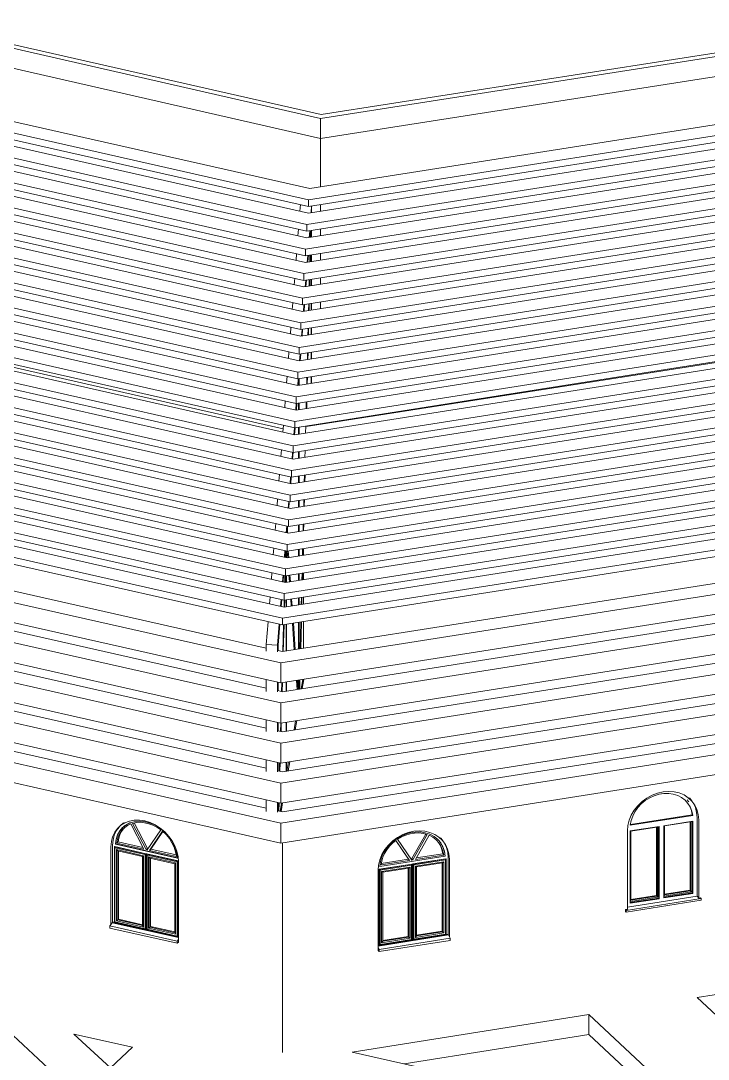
# Model space of a CAD drawing. Header units: millimetres. Extents: x -37866 to 44733, y -22737 to 33386.
# Drawn here: x 7860 to 16990, y 2570 to 16364 of the extents above; entities that cross this region are included whole.
import ezdxf

# ---------------------------------------------------------------- set-up
doc = ezdxf.new("R2010")
doc.units = ezdxf.units.MM
for name, color, linetype, lineweight in [('A-FLOR', 192, 'Continuous', 9), ('A-GENM', 13, 'Continuous', 9), ('A-GLAZ', 151, 'Continuous', 9), ('A-ROOF', 132, 'Continuous', 9), ('A-WALL', 113, 'Continuous', 9), ('I-WALL', 2, 'Continuous', 9)]:
    doc.layers.add(name, color=color, linetype=linetype, lineweight=lineweight)

# ---------------------------------------------------------------- blocks, each defined once
blk = doc.blocks.new('HOOR LIGHT - HOOR LIGHT-165948-_3D_')
at = {"layer": 'A-GENM'}
for p, q in [((270, 10928), (11335, 8428)), ((11356, 8577), (513, 11027)), ((11335, 8339), (270, 10839)), ((22873, 10397), (11356, 8577)), ((11335, 8428), (23088, 10285)), ((23088, 10196), (11335, 8339)), ((11335, 8339), (11335, 8428))]:
    blk.add_line(p, q, dxfattribs=at)
blk = doc.blocks.new('HOOR LIGHT1 - HOOR LIGHT-166020-_3D_')
at = {"layer": 'A-GENM'}
for p, q in [((513, 11204), (11356, 8755)), ((11376, 8904), (757, 11304)), ((11356, 8666), (513, 11116)), ((22658, 10687), (11376, 8904)), ((11356, 8755), (22873, 10575)), ((22873, 10486), (11356, 8666)), ((11356, 8666), (11356, 8755))]:
    blk.add_line(p, q, dxfattribs=at)
blk = doc.blocks.new('HOOR LIGHT2 - HOOR LIGHT-166050-_3D_')
at = {"layer": 'A-GENM'}
for p, q in [((757, 11481), (11376, 9082)), ((11396, 9231), (1000, 11580)), ((11376, 8993), (757, 11392)), ((22443, 10977), (11396, 9231)), ((11376, 9082), (22658, 10865)), ((22658, 10776), (11376, 8993)), ((11376, 8993), (11376, 9082))]:
    blk.add_line(p, q, dxfattribs=at)
blk = doc.blocks.new('HOOR LIGHT3 - HOOR LIGHT-166080-_3D_')
at = {"layer": 'A-GENM'}
for p, q in [((1000, 11757), (11396, 9408)), ((11417, 9558), (1244, 11857)), ((11396, 9320), (1000, 11669)), ((22229, 11267), (11417, 9558)), ((11396, 9408), (22443, 11154)), ((22443, 11066), (11396, 9320)), ((11396, 9320), (11396, 9408))]:
    blk.add_line(p, q, dxfattribs=at)
blk = doc.blocks.new('HOOR LIGHT4 - HOOR LIGHT-166110-_3D_')
at = {"layer": 'A-GENM'}
for p, q in [((1244, 12034), (11417, 9735)), ((11437, 9885), (1487, 12133)), ((11417, 9647), (1244, 11945)), ((22014, 11557), (11437, 9885)), ((11417, 9735), (22229, 11444)), ((22229, 11355), (11417, 9647)), ((11417, 9647), (11417, 9735))]:
    blk.add_line(p, q, dxfattribs=at)
blk = doc.blocks.new('HOOR LIGHT5 - HOOR LIGHT-166140-_3D_')
at = {"layer": 'A-GENM'}
for p, q in [((1487, 12311), (11437, 10062)), ((11457, 10212), (1731, 12410)), ((11437, 9974), (1487, 12222)), ((11437, 10062), (22014, 11734)), ((21799, 11846), (11457, 10212)), ((22014, 11645), (11437, 9974)), ((11437, 9974), (11437, 10062))]:
    blk.add_line(p, q, dxfattribs=at)
blk = doc.blocks.new('HOOR LIGHT6 - HOOR LIGHT-166170-_3D_')
at = {"layer": 'A-GENM'}
for p, q in [((1731, 12587), (11457, 10389)), ((11478, 10539), (1974, 12686)), ((11457, 10301), (1731, 12498)), ((11457, 10389), (21799, 12024)), ((21584, 12136), (11478, 10539)), ((21799, 11935), (11457, 10301)), ((11457, 10301), (11457, 10389))]:
    blk.add_line(p, q, dxfattribs=at)
blk = doc.blocks.new('HOOR LIGHT7 - HOOR LIGHT-166200-_3D_')
at = {"layer": 'A-GENM'}
for p, q in [((1974, 12864), (11478, 10716)), ((11498, 10866), (2218, 12963)), ((11478, 10628), (1974, 12775)), ((21369, 12426), (11498, 10866)), ((11478, 10716), (21584, 12314)), ((21584, 12225), (11478, 10628)), ((11478, 10628), (11478, 10716))]:
    blk.add_line(p, q, dxfattribs=at)
blk = doc.blocks.new('HOOR LIGHT8 - HOOR LIGHT-166230-_3D_')
at = {"layer": 'A-GENM'}
for p, q in [((2218, 13140), (11498, 11043)), ((11518, 11193), (2461, 13239)), ((11498, 10955), (2218, 13051)), ((21155, 12716), (11518, 11193)), ((11498, 11043), (21369, 12603)), ((21369, 12515), (11498, 10955)), ((11498, 10955), (11498, 11043))]:
    blk.add_line(p, q, dxfattribs=at)
blk = doc.blocks.new('HOOR LIGHT9 - HOOR LIGHT-166260-_3D_')
at = {"layer": 'A-GENM'}
for p, q in [((2461, 13417), (11518, 11370)), ((11539, 11520), (2705, 13516)), ((11518, 11282), (2461, 13328)), ((20940, 13006), (11539, 11520)), ((11518, 11370), (21155, 12893)), ((21155, 12805), (11518, 11282)), ((11518, 11282), (11518, 11370))]:
    blk.add_line(p, q, dxfattribs=at)
blk = doc.blocks.new('HOOR LIGHT10 - HOOR LIGHT-166290-_3D_')
at = {"layer": 'A-GENM'}
for p, q in [((2705, 13693), (11539, 11697)), ((11559, 11847), (2949, 13792)), ((11539, 11609), (2705, 13605)), ((20725, 13295), (11559, 11847)), ((11539, 11697), (20940, 13183)), ((20940, 13094), (11539, 11609)), ((11539, 11697), (11539, 11609))]:
    blk.add_line(p, q, dxfattribs=at)
blk = doc.blocks.new('HOOR LIGHT11 - HOOR LIGHT-166320-_3D_')
at = {"layer": 'A-GENM'}
for p, q in [((2949, 13970), (11559, 12024)), ((11579, 12174), (3192, 14069)), ((11559, 11935), (2949, 13881)), ((20510, 13585), (11579, 12174)), ((11559, 12024), (20725, 13473)), ((20725, 13384), (11559, 11935)), ((11559, 12024), (11559, 11935))]:
    blk.add_line(p, q, dxfattribs=at)
blk = doc.blocks.new('HOOR LIGHT12 - HOOR LIGHT-166350-_3D_')
at = {"layer": 'A-GENM'}
for p, q in [((3192, 14246), (11579, 12351)), ((11600, 12501), (3436, 14345)), ((11579, 12262), (3192, 14158)), ((20296, 13875), (11600, 12501)), ((11579, 12351), (20510, 13763)), ((20510, 13674), (11579, 12262)), ((11579, 12262), (11579, 12351))]:
    blk.add_line(p, q, dxfattribs=at)
blk = doc.blocks.new('HOOR LIGHT13 - HOOR LIGHT-166380-_3D_')
at = {"layer": 'A-GENM'}
for p, q in [((11620, 12828), (3679, 14622)), ((3436, 14523), (11600, 12678)), ((11600, 12589), (3436, 14434)), ((20081, 14165), (11620, 12828)), ((11600, 12678), (20296, 14052)), ((20296, 13964), (11600, 12589)), ((11600, 12589), (11600, 12678))]:
    blk.add_line(p, q, dxfattribs=at)
blk = doc.blocks.new('HOOR LIGHT14 - HOOR LIGHT-166410-_3D_')
at = {"layer": 'A-GENM'}
for p, q in [((11640, 13155), (3923, 14898)), ((3679, 14799), (11620, 13005)), ((11620, 12916), (3679, 14711)), ((19866, 14455), (11640, 13155)), ((11620, 13005), (20081, 14342)), ((20081, 14254), (11620, 12916)), ((11620, 12916), (11620, 13005))]:
    blk.add_line(p, q, dxfattribs=at)
blk = doc.blocks.new('HOOR LIGHT15 - HOOR LIGHT-166476-_3D_')
at = {"layer": 'A-GENM'}
for p, q in [((11661, 13482), (4166, 15175)), ((3923, 15076), (11640, 13332)), ((11640, 13243), (3923, 14987)), ((11640, 13332), (19866, 14632)), ((19651, 14744), (11661, 13482)), ((19866, 14543), (11640, 13243)), ((11640, 13243), (11640, 13332))]:
    blk.add_line(p, q, dxfattribs=at)
blk = doc.blocks.new('HOOR LIGHT16 - HOOR LIGHT-166506-_3D_')
at = {"layer": 'A-GENM'}
for p, q in [((11681, 13809), (4410, 15452)), ((4166, 15352), (11661, 13659)), ((11661, 13570), (4166, 15264)), ((11661, 13659), (19651, 14922)), ((19436, 15034), (11681, 13809)), ((19651, 14833), (11661, 13570)), ((11661, 13570), (11661, 13659))]:
    blk.add_line(p, q, dxfattribs=at)
blk = doc.blocks.new('HOOR LIGHT17 - HOOR LIGHT-166536-_3D_')
at = {"layer": 'A-GENM'}
for p, q in [((11701, 14136), (4653, 15728)), ((4410, 15629), (11681, 13986)), ((11681, 13897), (4410, 15540)), ((19222, 15324), (11701, 14136)), ((11681, 13986), (19436, 15212)), ((19436, 15123), (11681, 13897)), ((11681, 13897), (11681, 13986))]:
    blk.add_line(p, q, dxfattribs=at)
blk = doc.blocks.new('TRUESS1 - TRUESS-169983-_3D_')
at = {"layer": 'A-GENM'}
for p, q in [((11567, 13834), (11573, 13922)), ((11722, 13904), (11715, 13814)), ((11723, 13815), (11723, 13904)), ((11541, 13509), (11548, 13596)), ((11697, 13576), (11690, 13486)), ((11698, 13487), (11705, 13577)), ((11708, 13578), (11706, 13489)), ((11713, 13490), (11715, 13568)), ((11715, 13568), (11715, 13490)), ((11723, 13491), (11723, 13580)), ((11516, 13183), (11523, 13270)), ((11671, 13248), (11664, 13158)), ((11673, 13160), (11679, 13250)), ((11700, 13253), (11698, 13164)), ((11705, 13165), (11707, 13254)), ((11715, 13255), (11715, 13166)), ((11723, 13168), (11723, 13256)), ((11491, 12857), (11498, 12944)), ((11646, 12920), (11639, 12831)), ((11647, 12832), (11654, 12922)), ((11692, 12928), (11690, 12839)), ((11697, 12840), (11699, 12929)), ((11715, 12931), (11715, 12843)), ((11723, 12844), (11723, 12933)), ((11466, 12531), (11473, 12618)), ((11621, 12593), (11614, 12503)), ((11622, 12504), (11629, 12594)), ((11684, 12603), (11682, 12514)), ((11689, 12515), (11691, 12604)), ((11715, 12608), (11715, 12519)), ((11723, 12520), (11723, 12609)), ((11441, 12205), (11447, 12292)), ((11676, 12278), (11674, 12189)), ((11681, 12190), (11683, 12279)), ((11715, 12284), (11715, 12195)), ((11723, 12196), (11723, 12285)), ((11595, 12265), (11588, 12175)), ((11596, 12176), (11603, 12266)), ((11415, 11879), (11422, 11966)), ((11570, 11937), (11563, 11847)), ((11571, 11848), (11578, 11938)), ((11668, 11953), (11666, 11864)), ((11673, 11865), (11675, 11954)), ((11715, 11960), (11715, 11871)), ((11723, 11873), (11723, 11961)), ((11390, 11553), (11397, 11641)), ((11544, 11609), (11538, 11520)), ((11557, 11523), (11557, 11611)), ((11660, 11628), (11658, 11539)), ((11665, 11540), (11667, 11629)), ((11715, 11636), (11715, 11548)), ((11723, 11549), (11723, 11638)), ((11546, 11521), (11549, 11566)), ((11549, 11566), (11549, 11521)), ((11365, 11228), (11372, 11315)), ((11519, 11282), (11512, 11194)), ((11520, 11193), (11527, 11283)), ((11549, 11286), (11549, 11198)), ((11557, 11199), (11557, 11288)), ((11652, 11303), (11650, 11214)), ((11657, 11215), (11659, 11304)), ((11340, 10902), (11347, 10989)), ((11494, 10956), (11487, 10868)), ((11495, 10866), (11502, 10955)), ((11549, 10963), (11549, 10874)), ((11557, 10875), (11557, 10964)), ((11644, 10978), (11642, 10889)), ((11315, 10576), (11321, 10663)), ((11469, 10630), (11462, 10542)), ((11470, 10541), (11477, 10628)), ((11549, 10639), (11549, 10550)), ((11557, 10551), (11557, 10640)), ((11636, 10653), (11634, 10564)), ((11289, 10250), (11296, 10337)), ((11444, 10304), (11437, 10217)), ((11445, 10215), (11452, 10302)), ((11549, 10315), (11549, 10226)), ((11557, 10228), (11557, 10316)), ((11628, 10328), (11625, 10239)), ((11633, 10240), (11635, 10329)), ((11264, 9924), (11271, 10011)), ((11418, 9978), (11412, 9891)), ((11420, 9889), (11426, 9976)), ((11549, 9991), (11549, 9903)), ((11557, 9904), (11557, 9993)), ((11620, 10003), (11617, 9913)), ((11625, 9915), (11627, 10004)), ((11239, 9598), (11246, 9685)), ((11549, 9668), (11549, 9579)), ((11557, 9580), (11557, 9669)), ((11612, 9678), (11609, 9588)), ((11616, 9590), (11619, 9679)), ((11393, 9652), (11386, 9565)), ((11395, 9566), (11401, 9650)), ((11395, 9563), (11395, 9566)), ((11400, 9562), (11400, 9633)), ((11214, 9272), (11221, 9359)), ((11368, 9326), (11361, 9239)), ((11369, 9237), (11376, 9324)), ((11377, 9324), (11375, 9236)), ((11382, 9234), (11383, 9296)), ((11383, 9296), (11383, 9234)), ((11391, 9232), (11391, 9321)), ((11399, 9320), (11405, 9232)), ((11418, 9234), (11412, 9322)), ((11549, 9344), (11549, 9255)), ((11557, 9256), (11557, 9345)), ((11603, 9352), (11601, 9263)), ((11608, 9265), (11611, 9354)), ((11189, 8946), (11195, 9034)), ((11343, 9000), (11336, 8913)), ((11344, 8911), (11351, 8999)), ((11368, 8995), (11365, 8907)), ((11372, 8905), (11375, 8993)), ((11383, 8994), (11383, 8905)), ((11391, 8906), (11391, 8995)), ((11422, 9000), (11428, 8912)), ((11441, 8914), (11435, 9002)), ((11549, 9020), (11549, 8931)), ((11557, 8933), (11557, 9021)), ((11595, 9027), (11593, 8938)), ((11600, 8940), (11603, 9029)), ((11163, 8621), (11170, 8707)), ((11549, 8696), (11549, 8608)), ((11557, 8609), (11557, 8698)), ((11587, 8702), (11585, 8613)), ((11592, 8614), (11594, 8704)), ((11318, 8674), (11311, 8587)), ((11319, 8585), (11325, 8673)), ((11358, 8666), (11356, 8577)), ((11363, 8578), (11366, 8667)), ((11383, 8670), (11383, 8581)), ((11391, 8583), (11391, 8671)), ((11445, 8680), (11451, 8592)), ((11464, 8594), (11457, 8682)), ((11121, 8077), (11145, 8382)), ((11292, 8349), (11271, 8072)), ((11279, 8069), (11300, 8347)), ((11349, 8341), (11339, 7985)), ((11346, 7986), (11356, 8342)), ((11383, 8346), (11383, 7992)), ((11391, 7993), (11391, 8348)), ((11467, 8360), (11492, 8009)), ((11505, 8011), (11480, 8362)), ((11549, 8373), (11549, 8018)), ((11557, 8019), (11557, 8374)), ((11579, 8377), (11570, 8021)), ((11578, 8022), (11586, 8379)), ((11121, 7989), (11121, 8077)), ((11121, 8077), (11271, 8072)), ((11271, 8072), (11271, 7983)), ((11279, 7997), (11279, 8069)), ((11121, 7456), (11121, 7612)), ((11521, 7601), (11530, 7482)), ((11542, 7484), (11534, 7603)), ((11549, 7605), (11549, 7485)), ((11560, 7607), (11557, 7487)), ((11557, 7487), (11557, 7607)), ((11564, 7488), (11567, 7608)), ((11604, 7614), (11583, 7491)), ((11598, 7493), (11619, 7616)), ((11271, 7578), (11271, 7451)), ((11279, 7464), (11279, 7576)), ((11328, 7570), (11324, 7454)), ((11331, 7453), (11335, 7571)), ((11383, 7579), (11383, 7459)), ((11391, 7460), (11391, 7580)), ((11121, 6924), (11121, 7080)), ((11271, 7046), (11271, 6919)), ((11279, 6932), (11279, 7044)), ((11312, 7037), (11309, 6925)), ((11316, 6924), (11319, 7037)), ((11383, 7047), (11383, 6927)), ((11391, 6928), (11391, 7048)), ((11510, 7067), (11489, 6944)), ((11504, 6946), (11525, 7069)), ((11121, 6392), (11121, 6547)), ((11271, 6514), (11271, 6386)), ((11279, 6400), (11279, 6512)), ((11297, 6508), (11294, 6396)), ((11301, 6395), (11304, 6506)), ((11383, 6514), (11383, 6395)), ((11391, 6396), (11391, 6516)), ((11416, 6520), (11395, 6396)), ((11410, 6399), (11431, 6522)), ((11121, 5859), (11121, 6015)), ((11271, 5981), (11271, 5854)), ((11279, 5867), (11279, 5980)), ((11283, 5979), (11279, 5867)), ((11286, 5866), (11290, 5977)), ((11322, 5972), (11303, 5862)), ((11317, 5859), (11337, 5975))]:
    blk.add_line(p, q, dxfattribs=at)
blk = doc.blocks.new('Family7 - Family7-230587-_3D_')
at = {"layer": 'A-GENM'}
for p, q in [((16841, 3391), (22835, 4341)), ((18000, 2311), (16841, 3391)), ((7501, 3125), (8610, 2092)), ((12260, 2665), (15404, 3163)), ((15404, 3163), (16473, 2167)), ((15404, 2897), (15404, 3163)), ((8565, 2905), (9343, 2730)), ((9050, 2454), (8565, 2905)), ((15404, 2897), (12953, 2509)), ((16213, 2143), (15404, 2897)), ((9343, 2730), (9050, 2454)), ((15058, 2034), (12260, 2665))]:
    blk.add_line(p, q, dxfattribs=at)
blk = doc.blocks.new('Arched _2_ - Arched _2_ 2-V67-_3D_')
at = {"layer": 'A-GLAZ'}
for p, q in [((5003, 6666), (4965, 6630)), ((5022, 6629), (5012, 6619)), ((5100, 6649), (5272, 6315)), ((5303, 6308), (5123, 6657)), ((5146, 6662), (5321, 6324)), ((5012, 6619), (4995, 6603)), ((5497, 6572), (5317, 6305)), ((5348, 6298), (5520, 6554)), ((5524, 6550), (5365, 6314)), ((4859, 6368), (4859, 5348)), ((4883, 6346), (4886, 6348)), ((4883, 5342), (4883, 6346)), ((4890, 6332), (4883, 6346)), ((4883, 6346), (5301, 6252)), ((5303, 6254), (4886, 6348)), ((4895, 6382), (4898, 6384)), ((5720, 6195), (4895, 6382)), ((4898, 6384), (5720, 6198)), ((4915, 6396), (4932, 6412)), ((5272, 6315), (4915, 6396)), ((4932, 6412), (5261, 6338)), ((4890, 5347), (4890, 6332)), ((5289, 6242), (4890, 6332)), ((4928, 6292), (4910, 6308)), ((4910, 6308), (4910, 5362)), ((5269, 6227), (4910, 6308)), ((4928, 6292), (4928, 5376)), ((5256, 6217), (4928, 6292)), ((4936, 5383), (4936, 6290)), ((5269, 6227), (5256, 6217)), ((5256, 5302), (5256, 6217)), ((5269, 5280), (5269, 6227)), ((5301, 6252), (5289, 6242)), ((5289, 6242), (5289, 5257)), ((5303, 6254), (5301, 6252)), ((5301, 6252), (5301, 5247)), ((5321, 6324), (5303, 6308)), ((5317, 6305), (5303, 6308)), ((5303, 5250), (5303, 6254)), ((5310, 6250), (5312, 6252)), ((5310, 5245), (5310, 6250)), ((5317, 6236), (5310, 6250)), ((5310, 6250), (5727, 6155)), ((5730, 6158), (5312, 6252)), ((5317, 5250), (5317, 6236)), ((5715, 6146), (5317, 6236)), ((5321, 6324), (5329, 6322)), ((5355, 6195), (5337, 6212)), ((5337, 6212), (5337, 5265)), ((5696, 6131), (5337, 6212)), ((5365, 6314), (5348, 6298)), ((5705, 6217), (5348, 6298)), ((5365, 6314), (5702, 6238)), ((5355, 6195), (5355, 5280)), ((5683, 6121), (5355, 6195)), ((5363, 5287), (5363, 6193)), ((5696, 6131), (5683, 6121)), ((5683, 5205), (5683, 6121)), ((5696, 5184), (5696, 6131)), ((5727, 6155), (5715, 6146)), ((5715, 6146), (5715, 5160)), ((5730, 6158), (5727, 6155)), ((5727, 6155), (5727, 5151)), ((5730, 5153), (5730, 6158)), ((4936, 5383), (4928, 5376)), ((5256, 5311), (4936, 5383)), ((4820, 5297), (4852, 5338)), ((4820, 5267), (4820, 5297)), ((5718, 5094), (4820, 5297)), ((5718, 5064), (4820, 5267)), ((4852, 5342), (4859, 5348)), ((4852, 5338), (4852, 5342)), ((5735, 5142), (4852, 5342)), ((5735, 5139), (4852, 5338)), ((4859, 5348), (4883, 5343)), ((4890, 5347), (4883, 5342)), ((5301, 5247), (4883, 5342)), ((5289, 5257), (4890, 5347)), ((4928, 5376), (4910, 5362)), ((4910, 5362), (5269, 5280)), ((4928, 5376), (5256, 5302)), ((5256, 5302), (5269, 5280)), ((5289, 5257), (5301, 5247)), ((5301, 5247), (5303, 5250)), ((5302, 5248), (5310, 5247)), ((5317, 5250), (5310, 5245)), ((5727, 5151), (5310, 5245)), ((5715, 5160), (5317, 5250)), ((5355, 5280), (5337, 5265)), ((5337, 5265), (5696, 5184)), ((5363, 5287), (5355, 5280)), ((5355, 5280), (5683, 5205)), ((5683, 5215), (5363, 5287)), ((5683, 5205), (5696, 5184)), ((5715, 5160), (5727, 5151)), ((5735, 5115), (5718, 5094)), ((5727, 5151), (5730, 5153)), ((5728, 5152), (5735, 5150)), ((5718, 5094), (5718, 5064)), ((5718, 5064), (5735, 5080))]:
    blk.add_line(p, q, dxfattribs=at)
for points in [[(4895, 6382, 0), (4904, 6444, 0), (4923, 6502, 0), (4952, 6554, 0), (4990, 6599, 0), (5036, 6635, 0), (5089, 6662, 0), (5147, 6679, 0), (5210, 6685, 0), (5275, 6681, 0), (5341, 6666, 0), (5406, 6641, 0), (5468, 6606, 0), (5527, 6563, 0), (5580, 6512, 0), (5626, 6455, 0), (5664, 6393, 0), (5693, 6328, 0), (5712, 6262, 0), (5720, 6195, 0)], [(5100, 6649, 0), (5058, 6628, 0), (5020, 6602, 0), (4987, 6569, 0), (4960, 6532, 0), (4938, 6490, 0), (4923, 6445, 0), (4915, 6396, 0)], [(5497, 6572, 0), (5446, 6606, 0), (5393, 6633, 0), (5338, 6653, 0), (5282, 6666, 0), (5227, 6671, 0), (5174, 6668, 0), (5123, 6657, 0)], [(4944, 6608, 0), (4908, 6558, 0), (4881, 6500, 0), (4864, 6436, 0), (4859, 6368, 0)], [(4991, 6600, 0), (4954, 6556, 0), (4925, 6504, 0), (4906, 6446, 0), (4898, 6384, 0)], [(5004, 6586, 0), (4977, 6548, 0), (4956, 6506, 0), (4941, 6461, 0), (4932, 6412, 0)], [(5705, 6217, 0), (5695, 6279, 0), (5675, 6340, 0), (5647, 6399, 0), (5612, 6455, 0), (5569, 6507, 0), (5520, 6554, 0)]]:
    blk.add_polyline3d(points, dxfattribs=at)
blk = doc.blocks.new('Arched _2_ - Arched _2_ 2-V68-_3D_')
at = {"layer": 'A-GLAZ'}
for p, q in [((13055, 5235), (13238, 5560)), ((13257, 5555), (13068, 5218)), ((13101, 5223), (13282, 5546)), ((13008, 5227), (12839, 5476)), ((12839, 5476), (13021, 5210)), ((13054, 5215), (12864, 5493)), ((13417, 5470), (13410, 5480)), ((13430, 5452), (13417, 5470)), ((13464, 5474), (13436, 5512)), ((12628, 5132), (13495, 5269)), ((13497, 5267), (12628, 5130)), ((13477, 5282), (13101, 5223)), ((13112, 5244), (13464, 5299)), ((13464, 5299), (13477, 5282)), ((13495, 5269), (13497, 5267)), ((13535, 5251), (13535, 4231)), ((13058, 5162), (12618, 5093)), ((12620, 5090), (13059, 5160)), ((13051, 5146), (12632, 5080)), ((13021, 5210), (12645, 5151)), ((12648, 5170), (13008, 5227)), ((13031, 5123), (12652, 5063)), ((13012, 5108), (12667, 5053)), ((13006, 5107), (13006, 4200)), ((13021, 5210), (13008, 5227)), ((13031, 5123), (13012, 5108)), ((13012, 4192), (13012, 5108)), ((13031, 4177), (13031, 5123)), ((13042, 5232), (13055, 5235)), ((13059, 5160), (13051, 5146)), ((13051, 5146), (13051, 4161)), ((13068, 5218), (13054, 5215)), ((13068, 5218), (13055, 5235)), ((13058, 5162), (13059, 5160)), ((13059, 5160), (13059, 4155)), ((13507, 5233), (13067, 5164)), ((13069, 5161), (13067, 5164)), ((13067, 5164), (13067, 4159)), ((13069, 5161), (13509, 5231)), ((13069, 4157), (13069, 5161)), ((13081, 5151), (13069, 5161)), ((13500, 5217), (13081, 5151)), ((13081, 4165), (13081, 5151)), ((13480, 5194), (13102, 5134)), ((13116, 5124), (13102, 5134)), ((13102, 5134), (13102, 4188)), ((13462, 5179), (13116, 5124)), ((13116, 5124), (13116, 4209)), ((13456, 5178), (13456, 4271)), ((13480, 5194), (13462, 5179)), ((13462, 4263), (13462, 5179)), ((13480, 4248), (13480, 5194)), ((13509, 5231), (13500, 5217)), ((13500, 5217), (13500, 4232)), ((13507, 5233), (13509, 5231)), ((13509, 5231), (13509, 4226)), ((12620, 5090), (12618, 5093)), ((12618, 5093), (12618, 4088)), ((12620, 4086), (12620, 5090)), ((12632, 5080), (12620, 5090)), ((12632, 4094), (12632, 5080)), ((12667, 5053), (12652, 5063)), ((12652, 5063), (12652, 4117)), ((12667, 5053), (12667, 4138)), ((13540, 4224), (12605, 4077)), ((13540, 4221), (12605, 4073)), ((13564, 4178), (12618, 4029)), ((13564, 4148), (12618, 3999)), ((13059, 4155), (12620, 4086)), ((13051, 4161), (12632, 4094)), ((12652, 4117), (13031, 4177)), ((13006, 4200), (12667, 4146)), ((12667, 4138), (13012, 4192)), ((13006, 4200), (13012, 4192)), ((13012, 4192), (13031, 4177)), ((13051, 4161), (13059, 4155)), ((13059, 4156), (13068, 4158)), ((13069, 4157), (13067, 4159)), ((13509, 4226), (13069, 4157)), ((13081, 4165), (13069, 4157)), ((13500, 4232), (13081, 4165)), ((13102, 4188), (13480, 4248)), ((13116, 4209), (13102, 4188)), ((13456, 4271), (13116, 4217)), ((13116, 4209), (13462, 4263)), ((13456, 4271), (13462, 4263)), ((13462, 4263), (13480, 4248)), ((13500, 4232), (13509, 4226)), ((13509, 4227), (13535, 4231)), ((13535, 4231), (13540, 4224)), ((13540, 4224), (13540, 4221)), ((13540, 4221), (13564, 4178)), ((13564, 4178), (13564, 4148)), ((12605, 4085), (12619, 4087)), ((12618, 4029), (12605, 4051)), ((12605, 4015), (12618, 3999)), ((12620, 4086), (12618, 4088)), ((12618, 3999), (12618, 4029)), ((12632, 4094), (12620, 4086)), ((12667, 4138), (12652, 4117))]:
    blk.add_line(p, q, dxfattribs=at)
for points in [[(12628, 5130, 0), (12637, 5196, 0), (12657, 5261, 0), (12688, 5324, 0), (12727, 5384, 0), (12776, 5438, 0), (12832, 5486, 0), (12893, 5525, 0), (12959, 5556, 0), (13028, 5577, 0), (13097, 5588, 0), (13166, 5589, 0), (13231, 5579, 0), (13293, 5559, 0), (13349, 5529, 0), (13397, 5490, 0), (13437, 5443, 0), (13467, 5389, 0), (13488, 5330, 0), (13497, 5267, 0)], [(13257, 5555, 0), (13204, 5569, 0), (13148, 5576, 0), (13090, 5574, 0), (13031, 5565, 0), (12974, 5548, 0), (12917, 5524, 0), (12864, 5493, 0)], [(13477, 5282, 0), (13466, 5339, 0), (13445, 5393, 0), (13416, 5441, 0), (13378, 5484, 0), (13333, 5519, 0), (13282, 5546, 0)], [(12839, 5476, 0), (12795, 5439, 0), (12755, 5398, 0), (12721, 5353, 0), (12692, 5305, 0), (12669, 5254, 0), (12653, 5203, 0), (12645, 5151, 0)], [(13464, 5299, 0), (13453, 5356, 0), (13433, 5410, 0), (13409, 5450, 0)], [(13495, 5269, 0), (13486, 5332, 0), (13466, 5391, 0), (13436, 5444, 0)], [(13535, 5251, 0), (13530, 5319, 0), (13512, 5384, 0), (13484, 5444, 0)]]:
    blk.add_polyline3d(points, dxfattribs=at)
blk = doc.blocks.new('Arched _2_ - Arched _2_ 2-V69-_3D_')
at = {"layer": 'A-GLAZ'}
for p, q in [((16725, 5998), (16712, 6015)), ((16732, 5988), (16725, 5998)), ((16770, 6004), (16743, 6041)), ((16783, 5809), (15955, 5678)), ((15956, 5687), (16777, 5817)), ((16777, 5817), (16783, 5809)), ((15953, 5602), (16338, 5662)), ((15956, 5600), (16321, 5658)), ((16321, 5658), (16306, 5654)), ((16321, 4724), (16321, 5658)), ((16332, 4710), (16332, 5662)), ((16338, 5662), (16338, 4702)), ((16400, 5672), (16785, 5733)), ((16400, 4712), (16400, 5672)), ((16406, 5671), (16770, 5729)), ((16406, 5671), (16406, 4738)), ((16410, 5670), (16406, 5671)), ((16410, 5670), (16756, 5725)), ((16410, 4755), (16410, 5670)), ((16750, 5724), (16750, 4817)), ((16770, 5729), (16756, 5725)), ((16756, 5725), (16756, 4809)), ((16770, 4795), (16770, 5729)), ((16779, 4781), (16779, 5732)), ((16785, 5733), (16785, 4773)), ((16842, 4738), (16842, 5780)), ((15953, 4642), (15953, 5602)), ((15956, 5600), (15956, 4667)), ((15961, 5599), (15956, 5600)), ((15961, 5599), (16306, 5654)), ((15961, 4684), (15961, 5599)), ((16301, 5653), (16301, 4746)), ((16306, 5654), (16306, 4738)), ((15901, 4546), (16894, 4703)), ((16842, 4738), (15917, 4592)), ((15953, 4650), (16332, 4710)), ((16338, 4702), (15953, 4642)), ((15956, 4667), (16321, 4724)), ((16301, 4746), (15961, 4692)), ((16306, 4738), (15961, 4684)), ((16306, 4738), (16301, 4746)), ((16321, 4724), (16306, 4738)), ((16338, 4702), (16332, 4710)), ((16400, 4721), (16779, 4781)), ((16785, 4773), (16400, 4712)), ((16406, 4738), (16770, 4795)), ((16406, 4738), (16410, 4755)), ((16750, 4817), (16410, 4763)), ((16756, 4809), (16410, 4755)), ((16756, 4809), (16750, 4817)), ((16770, 4795), (16756, 4809)), ((16779, 4781), (16785, 4773)), ((16863, 4710), (16842, 4738)), ((16886, 4714), (16863, 4710)), ((16894, 4703), (16886, 4714)), ((16894, 4703), (16894, 4681)), ((15917, 4560), (15893, 4557)), ((15893, 4557), (15901, 4546)), ((15893, 4557), (15893, 4534)), ((16894, 4681), (15901, 4524)), ((15956, 4667), (15961, 4684)), ((15901, 4524), (15893, 4534)), ((15901, 4524), (15901, 4546))]:
    blk.add_line(p, q, dxfattribs=at)
for points in [[(15955, 5678, 0), (15966, 5739, 0), (15987, 5800, 0), (16017, 5858, 0), (16055, 5913, 0), (16101, 5962, 0), (16154, 6006, 0), (16212, 6042, 0), (16273, 6070, 0), (16337, 6090, 0), (16401, 6100, 0), (16465, 6101, 0), (16526, 6092, 0), (16584, 6074, 0), (16636, 6047, 0), (16682, 6012, 0), (16721, 5969, 0), (16751, 5921, 0), (16772, 5867, 0), (16783, 5809, 0)], [(16842, 5780, 0), (16836, 5849, 0), (16819, 5914, 0), (16790, 5974, 0)], [(16777, 5817, 0), (16766, 5875, 0), (16745, 5929, 0)]]:
    blk.add_polyline3d(points, dxfattribs=at)
blk = doc.blocks.new('POLYGON HOORNO1 - POLYGON HOORNO-266158-_3D_')
at = {"layer": 'A-ROOF'}
for p, q in [((11121, 5903), (298, 8349)), ((26, 8256), (11315, 5705)), ((11315, 5439), (26, 7990)), ((11315, 5705), (23302, 7600)), ((23088, 7712), (11335, 5855)), ((23302, 7334), (11315, 5439)), ((11335, 5855), (11273, 5869)), ((11315, 5439), (11315, 5705))]:
    blk.add_line(p, q, dxfattribs=at)
blk = doc.blocks.new('POLYGON HOORNO2 - POLYGON HOORNO-266412-_3D_')
at = {"layer": 'A-ROOF'}
for p, q in [((11121, 6435), (298, 8881)), ((26, 8788), (11315, 6237)), ((11315, 5971), (26, 8522)), ((23088, 8244), (11335, 6387)), ((11315, 6237), (23302, 8132)), ((23302, 7866), (11315, 5971)), ((11335, 6387), (11273, 6401)), ((11315, 5971), (11315, 6237))]:
    blk.add_line(p, q, dxfattribs=at)
blk = doc.blocks.new('POLYGON HOORNO3 - POLYGON HOORNO-266474-_3D_')
at = {"layer": 'A-ROOF'}
for p, q in [((11121, 6968), (298, 9413)), ((26, 9321), (11315, 6770)), ((11315, 6504), (26, 9054)), ((23088, 8777), (11335, 6919)), ((11315, 6770), (23302, 8664)), ((23302, 8398), (11315, 6504)), ((11335, 6919), (11273, 6933)), ((11315, 6504), (11315, 6770))]:
    blk.add_line(p, q, dxfattribs=at)
blk = doc.blocks.new('POLYGON HOORNO4 - POLYGON HOORNO-266536-_3D_')
at = {"layer": 'A-ROOF'}
for p, q in [((11121, 7500), (298, 9946)), ((26, 9853), (11315, 7302)), ((11315, 7036), (26, 9587)), ((23088, 9309), (11335, 7452)), ((11315, 7302), (23302, 9197)), ((23302, 8931), (11315, 7036)), ((11335, 7452), (11273, 7466)), ((11315, 7036), (11315, 7302))]:
    blk.add_line(p, q, dxfattribs=at)
blk = doc.blocks.new('POLYGON HOORNO5 - POLYGON HOORNO-266598-_3D_')
at = {"layer": 'A-ROOF'}
for p, q in [((26, 10385), (11315, 7834)), ((11121, 8032), (298, 10478)), ((11315, 7568), (26, 10119)), ((23088, 9841), (11335, 7984)), ((11315, 7834), (23302, 9729)), ((23302, 9463), (11315, 7568)), ((11335, 7984), (11273, 7998)), ((11315, 7568), (11315, 7834))]:
    blk.add_line(p, q, dxfattribs=at)

msp = doc.modelspace()

# ---------------------------------------------------------------- linework, layer by layer
at = {"layer": 'A-FLOR'}
for p, q in [((6292, 16331), (11841, 15067)), ((11841, 14801), (6292, 16065)), ((11841, 15067), (17703, 15983)), ((17703, 15717), (11841, 14801)), ((11648, 10974), (19883, 12262))]:
    msp.add_line(p, q, dxfattribs=at)
at = {"layer": 'A-WALL'}
for p, q in [((16863, 5752), (16863, 4710)), ((15917, 4560), (15917, 5603)), ((9058, 4365), (9058, 5393)), ((11335, 2661), (11335, 5442)), ((9956, 5190), (9956, 4126)), ((13552, 5229), (13552, 4200)), ((12605, 4015), (12605, 5080))]:
    msp.add_line(p, q, dxfattribs=at)
for points in [[(15917, 5603, 0), (15922, 5673, 0), (15940, 5744, 0), (15968, 5812, 0), (16007, 5878, 0), (16055, 5938, 0), (16112, 5993, 0), (16175, 6039, 0), (16243, 6076, 0), (16316, 6104, 0), (16390, 6121, 0), (16464, 6127, 0), (16536, 6123, 0), (16604, 6107, 0), (16668, 6080, 0), (16724, 6044, 0), (16772, 5999, 0), (16811, 5946, 0), (16840, 5886, 0), (16857, 5821, 0), (16863, 5752, 0)], [(9058, 5393, 0), (9063, 5462, 0), (9080, 5525, 0), (9107, 5584, 0), (9144, 5635, 0), (9189, 5677, 0), (9243, 5710, 0), (9303, 5733, 0), (9368, 5745, 0), (9437, 5746, 0), (9507, 5736, 0), (9577, 5714, 0), (9646, 5682, 0), (9711, 5641, 0), (9771, 5591, 0), (9824, 5534, 0), (9870, 5471, 0), (9907, 5403, 0), (9934, 5332, 0), (9950, 5261, 0), (9956, 5190, 0)], [(12605, 5080, 0), (12611, 5150, 0), (12629, 5220, 0), (12657, 5289, 0), (12696, 5355, 0), (12744, 5415, 0), (12800, 5469, 0), (12864, 5516, 0), (12932, 5553, 0), (13005, 5581, 0), (13079, 5598, 0), (13153, 5604, 0), (13225, 5599, 0), (13293, 5583, 0), (13357, 5557, 0), (13413, 5521, 0), (13461, 5476, 0), (13500, 5422, 0), (13528, 5362, 0), (13546, 5298, 0), (13552, 5229, 0)]]:
    msp.add_polyline3d(points, dxfattribs=at)
at = {"layer": 'I-WALL'}
for p, q in [((6373, 16364), (11848, 15117)), ((11848, 15117), (17632, 16021)), ((11841, 14158), (11841, 15067)), ((11841, 13834), (11841, 13923)), ((11841, 13510), (11841, 13599)), ((11841, 13186), (11841, 13275)), ((11841, 12863), (11841, 12951)), ((3903, 12641), (11343, 10945)), ((11841, 12539), (11841, 12628)), ((11615, 9266), (11615, 9354)), ((11615, 8942), (11615, 9031)), ((11615, 8618), (11615, 8707)), ((11615, 8028), (11615, 8383))]:
    msp.add_line(p, q, dxfattribs=at)

# ---------------------------------------------------------------- block references
at = {"layer": 'A-GENM'}
for name in ['HOOR LIGHT17 - HOOR LIGHT-166536-_3D_', 'HOOR LIGHT15 - HOOR LIGHT-166476-_3D_', 'HOOR LIGHT16 - HOOR LIGHT-166506-_3D_', 'HOOR LIGHT10 - HOOR LIGHT-166290-_3D_', 'HOOR LIGHT11 - HOOR LIGHT-166320-_3D_', 'HOOR LIGHT12 - HOOR LIGHT-166350-_3D_', 'HOOR LIGHT13 - HOOR LIGHT-166380-_3D_', 'HOOR LIGHT14 - HOOR LIGHT-166410-_3D_', 'HOOR LIGHT5 - HOOR LIGHT-166140-_3D_', 'HOOR LIGHT6 - HOOR LIGHT-166170-_3D_', 'HOOR LIGHT7 - HOOR LIGHT-166200-_3D_', 'HOOR LIGHT8 - HOOR LIGHT-166230-_3D_', 'HOOR LIGHT9 - HOOR LIGHT-166260-_3D_', 'HOOR LIGHT - HOOR LIGHT-165948-_3D_', 'HOOR LIGHT1 - HOOR LIGHT-166020-_3D_', 'HOOR LIGHT2 - HOOR LIGHT-166050-_3D_', 'HOOR LIGHT3 - HOOR LIGHT-166080-_3D_', 'HOOR LIGHT4 - HOOR LIGHT-166110-_3D_', 'TRUESS1 - TRUESS-169983-_3D_', 'Family7 - Family7-230587-_3D_']:
    msp.add_blockref(name, (0, 0), dxfattribs=at)
at = {"layer": 'A-GLAZ'}
for name, p in [('Arched _2_ - Arched _2_ 2-V69-_3D_', (0, 0)), ('Arched _2_ - Arched _2_ 2-V67-_3D_', (4221, -954)), ('Arched _2_ - Arched _2_ 2-V68-_3D_', (0, 0))]:
    msp.add_blockref(name, p, dxfattribs=at)
at = {"layer": 'A-ROOF'}
for name in ['POLYGON HOORNO5 - POLYGON HOORNO-266598-_3D_', 'POLYGON HOORNO4 - POLYGON HOORNO-266536-_3D_', 'POLYGON HOORNO3 - POLYGON HOORNO-266474-_3D_', 'POLYGON HOORNO2 - POLYGON HOORNO-266412-_3D_', 'POLYGON HOORNO1 - POLYGON HOORNO-266158-_3D_']:
    msp.add_blockref(name, (0, 0), dxfattribs=at)

doc.saveas('drawing.dxf')
